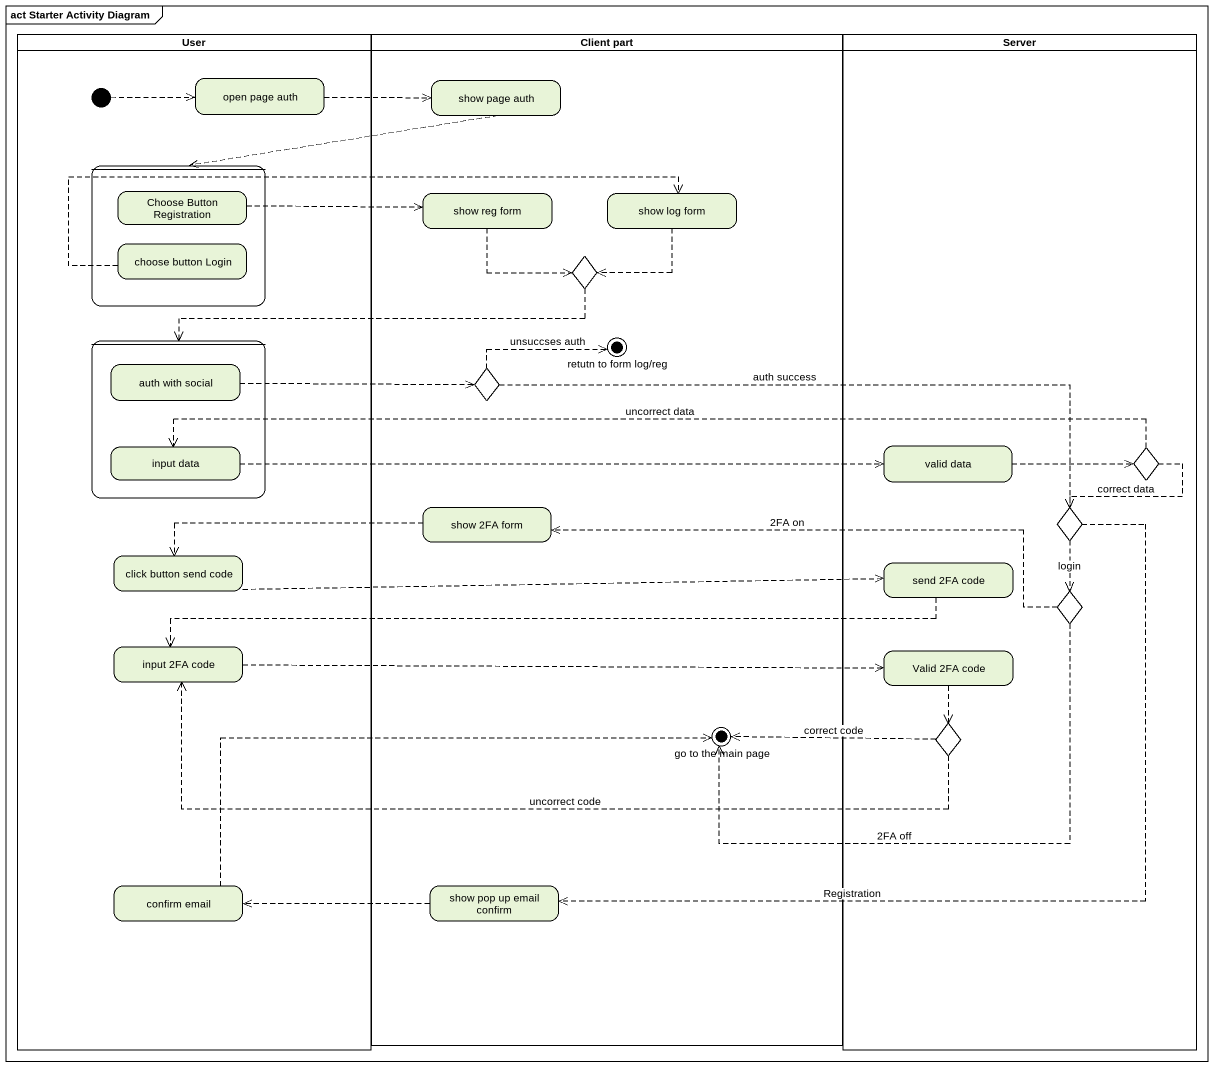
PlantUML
@startuml
mainframe act Starter Activity Diagram
hide empty description
state User <<partition>> {
  state "open page auth" as open_page_auth
  state " " as state1 {
    state "Choose Button Registration" as Choose_Button_Registration
    state "choose button Login" as choose_button_Login
  }
  state " " as state2 {
    state "auth with social" as auth_with_social
    state "input data" as input_data
  }
  state "click button send code" as click_button_send_code
  state "input 2FA code" as input_2FA_code
  state "confirm email" as confirm_email
  [*] -right[dashed]-> open_page_auth
}
state "Client part" as Client_part <<partition>> {
  state "show page auth" as show_page_auth
  state "show reg form" as show_reg_form
  state "show log form" as show_log_form
  state choice1 <<choice>>
  state "retutn to form log/reg" as retutn_to_form_log_reg <<end>>
  state choice2 <<choice>>
  state "show 2FA form" as show_2FA_form
  state "go to the main page" as go_to_the_main_page <<end>>
  state "show pop up email confirm" as show_pop_up_email_confirm
}
state Server <<partition>> {
  state "valid data" as valid_data
  state choice3 <<choice>>
  state choice4 <<choice>>
  state "send 2FA code" as send_2FA_code
  state choice5 <<choice>>
  state "Valid 2FA code" as Valid_2FA_code
  state choice6 <<choice>>
}
open_page_auth -right[dashed]-> show_page_auth
show_page_auth -left[dashed]-> state1
Choose_Button_Registration -right[dashed]-> show_reg_form
show_reg_form -[dashed]-> choice1
show_log_form -[dashed]-> choice1
choose_button_Login -right[dashed]-> show_log_form
choice1 -left[dashed]-> state2
auth_with_social -right[dashed]-> choice2
choice2 -right[dashed]-> retutn_to_form_log_reg : unsuccses auth
choice2 -right[dashed]-> choice4 : auth success
input_data -right[dashed]-> valid_data
valid_data -right[dashed]-> choice3
choice3 -left[dashed]-> input_data : uncorrect data
choice3 -[dashed]-> choice4 : correct data
show_2FA_form -left[dashed]-> click_button_send_code
choice4 -[dashed]-> choice5 : login
choice4 -[dashed]-> show_pop_up_email_confirm : Registration
click_button_send_code -right[dashed]-> send_2FA_code
send_2FA_code -left[dashed]-> input_2FA_code
choice5 -left[dashed]-> show_2FA_form : 2FA on
choice5 -left[dashed]-> go_to_the_main_page : 2FA off
input_2FA_code -right[dashed]-> Valid_2FA_code
Valid_2FA_code -[dashed]-> choice6
choice6 -left[dashed]-> input_2FA_code : uncorrect code
choice6 -left[dashed]-> go_to_the_main_page : correct code
confirm_email -right[dashed]-> go_to_the_main_page
show_pop_up_email_confirm -left[dashed]-> confirm_email
@enduml
